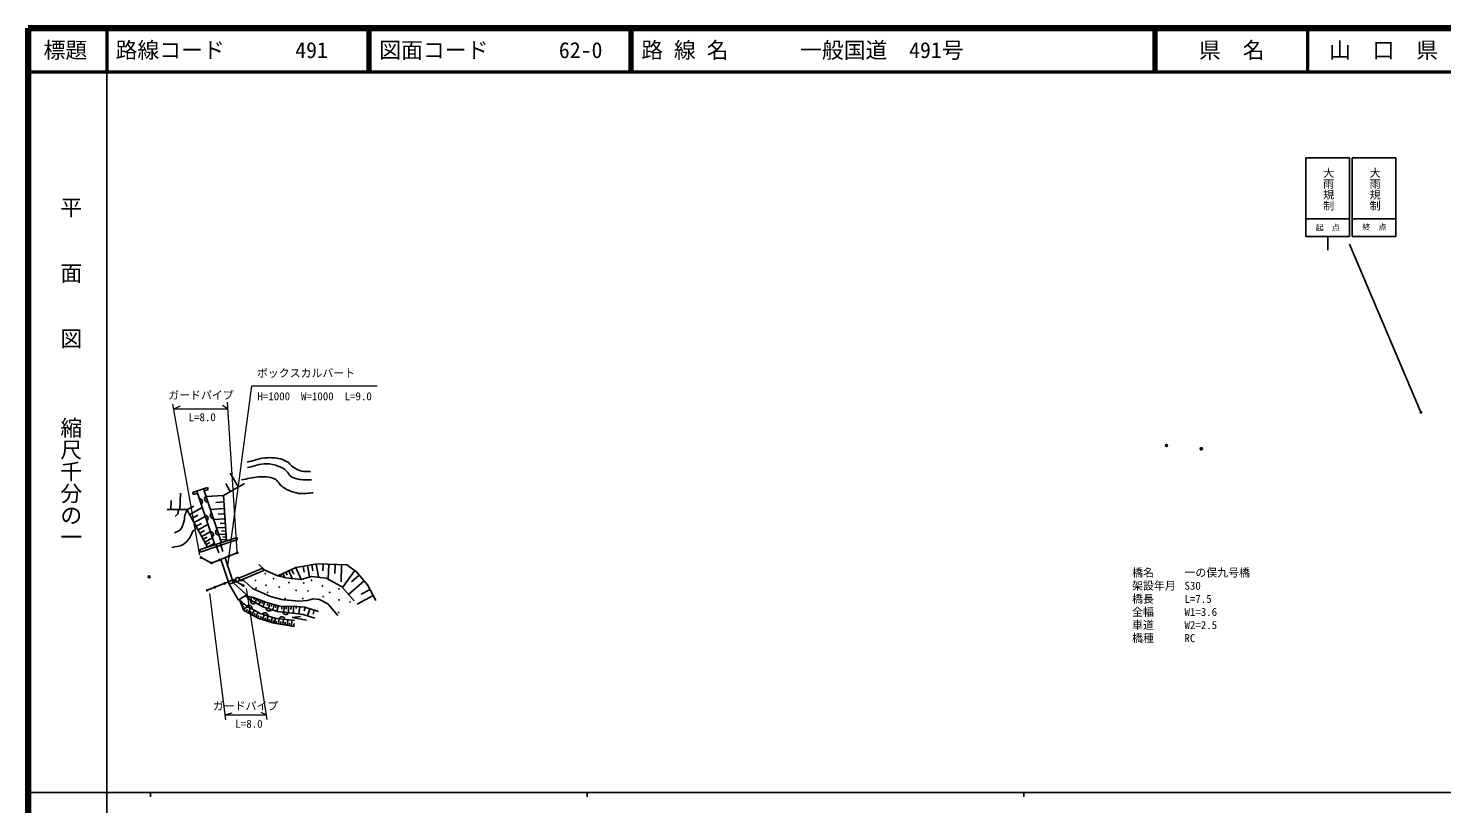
# Model space of a CAD drawing. Units: millimetres on the paper, with parts at other scales. Extents: x 40 to 680, y 20 to 380.
# Drawn here: x 40 to 363.7, y 202.4 to 380 of the extents above; entities that cross this region are included whole.
import ezdxf
from ezdxf.enums import TextEntityAlignment as Align

# ---------------------------------------------------------------- set-up
doc = ezdxf.new("R2010")
doc.units = ezdxf.units.MM
doc.header["$PDMODE"] = 32
doc.header["$PDSIZE"] = 0.5
doc.linetypes.add('DASHED', pattern=[7.5, 6, -1.5])
for name, color, linetype, lineweight in [('M-BGD', 7, 'Continuous', 25), ('M-STR-HTXT', 7, 'Continuous', 13), ('M-STR-STRC', 7, 'Continuous', 25), ('M-TTL', 2, 'Continuous', 140), ('M-TTL-BAND', 7, 'Continuous', 25), ('M-TTL-LINE', 7, 'Continuous', 50)]:
    doc.layers.add(name, color=color, linetype=linetype, lineweight=lineweight)
doc.layers.add('M-OTRS', color=6, linetype='Continuous')
doc.layers.add('M-TTL-TXT', color=7, linetype='Continuous')
doc.styles.add('@ＭＳ ゴシック', font='')
doc.styles.add('ＭＳ ゴシック', font='')
doc.styles.get('@ＭＳ ゴシック').set_extended_font_data('@MS Gothic')
doc.styles.get('ＭＳ ゴシック').set_extended_font_data('MS Gothic')

msp = doc.modelspace()

# ---------------------------------------------------------------- linework, layer by layer
at = {"layer": 'M-BGD'}
for p, q in [((84.694, 273.029), (89.559, 275.738)), ((86.234, 273.886), (85.279, 275.723)), ((88.119, 274.936), (86.264, 278.139)), ((74.674, 269.815), (74.827, 273.521)), ((77.649, 273.706), (81.064, 274.844)), ((77.807, 273.231), (77.649, 273.706)), ((77.807, 273.231), (78.756, 273.548)), ((82.709, 261.689), (78.598, 274.022)), ((82.709, 261.689), (78.598, 274.022)), ((80.116, 274.528), (84.227, 262.195)), ((84.227, 262.195), (80.116, 274.528)), ((80.274, 274.054), (81.222, 274.37)), ((84.694, 273.029), (80.702, 272.77)), ((81.222, 274.37), (81.064, 274.844)), ((85.371, 262.561), (84.694, 273.029)), ((76.351, 269.827), (71.794, 269.796)), ((72.672, 269.802), (72.702, 271.828)), ((81.061, 261.175), (76.351, 269.827)), ((76.389, 269.757), (77.913, 270.587)), ((76.973, 268.684), (79.834, 270.242)), ((84.888, 270.034), (81.683, 269.827)), ((84.791, 271.531), (82.992, 271.415)), ((84.966, 268.832), (83.521, 268.739)), ((77.489, 267.737), (78.836, 268.47)), ((78.005, 266.789), (80.532, 268.165)), ((78.46, 265.952), (79.65, 266.6)), ((78.916, 265.115), (81.149, 266.33)), ((85.043, 267.63), (82.47, 267.464)), ((85.168, 265.7), (83.103, 265.567)), ((85.106, 266.665), (83.946, 266.59)), ((79.199, 260.519), (87.737, 263.365)), ((79.319, 264.375), (80.37, 264.947)), ((79.357, 260.045), (87.895, 262.891)), ((79.722, 263.636), (81.693, 264.709)), ((80.077, 262.982), (81.006, 263.488)), ((80.433, 262.329), (82.175, 263.278)), ((85.269, 264.151), (83.61, 264.044)), ((85.349, 262.908), (84.018, 262.821)), ((85.218, 264.926), (84.287, 264.866)), ((85.309, 263.529), (84.561, 263.481)), ((87.895, 262.891), (87.737, 263.365)), ((79.357, 260.045), (79.199, 260.519)), ((80.747, 261.752), (81.567, 262.199)), ((81.061, 261.175), (82.6, 262.013)), ((88.25, 254.086), (93.684, 256.349)), ((88.481, 253.533), (93.915, 255.795)), ((92.783, 257.19), (94.157, 255.92)), ((93.684, 256.349), (93.915, 255.795)), ((94.157, 255.92), (97.141, 254.589)), ((97.141, 254.589), (101.273, 256.503)), ((99.637, 255.745), (100.464, 253.959)), ((100.307, 256.055), (100.813, 254.963)), ((101.273, 256.503), (106.261, 257.335)), ((101.273, 256.503), (102.495, 253.749)), ((102.994, 256.79), (103.224, 255.409)), ((103.986, 256.955), (104.427, 254.31)), ((104.978, 257.121), (105.206, 255.749)), ((105.97, 257.286), (106.46, 254.346)), ((106.261, 257.335), (112.942, 257.119)), ((107.524, 257.294), (107.474, 255.726)), ((108.819, 257.252), (108.707, 253.8)), ((110.288, 257.205), (110.221, 255.116)), ((111.758, 257.157), (111.632, 253.238)), ((114.774, 255.814), (111.993, 251.908)), ((112.942, 257.119), (115.189, 255.518)), ((80.984, 251.289), (87.019, 253.675)), ((86.015, 252.72), (88.416, 253.52)), ((86.015, 252.72), (88.178, 248.998)), ((86.963, 253.036), (90.011, 250.22)), ((87.019, 253.639), (89.251, 252.355)), ((87.404, 254.026), (88.163, 254.279)), ((87.404, 254.026), (87.657, 253.267)), ((88.163, 254.279), (88.416, 253.52)), ((88.416, 253.52), (89.389, 253.517)), ((89.39, 253.517), (91.368, 251.689)), ((97.141, 254.589), (98.99, 254.111)), ((97.389, 254.704), (97.484, 254.501)), ((97.843, 254.914), (97.977, 254.626)), ((98.297, 255.124), (98.736, 254.176)), ((98.967, 255.435), (99.288, 254.741)), ((98.99, 254.111), (102.495, 253.749)), ((102.495, 253.749), (104.876, 254.44)), ((104.876, 254.44), (108.201, 254.071)), ((108.201, 254.071), (111.772, 252.162)), ((116.965, 253.418), (113.343, 250.357)), ((115.817, 254.776), (113.996, 253.237)), ((115.182, 255.524), (115.138, 255.462)), ((115.189, 255.518), (117.714, 252.532)), ((117.714, 252.532), (119.623, 248.96)), ((88.178, 248.998), (90.011, 250.22)), ((89.758, 250.052), (90.793, 249.112)), ((89.758, 250.052), (91.606, 249.672)), ((90.126, 249.976), (90.081, 249.759)), ((90.616, 249.876), (90.563, 249.622)), ((91.105, 249.775), (90.951, 249.025)), ((91.368, 251.689), (95.485, 249.853)), ((91.595, 249.674), (91.583, 249.615)), ((91.606, 249.672), (94.377, 248.548)), ((91.838, 249.578), (91.665, 249.152)), ((92.301, 249.39), (91.933, 248.482)), ((95.485, 249.853), (98.102, 249.176)), ((103.889, 248.947), (105.313, 249.361)), ((105.313, 249.361), (106.692, 249.208)), ((111.772, 252.162), (114.666, 248.837)), ((119.01, 250.106), (115.33, 248.139)), ((118.273, 251.487), (116.255, 250.408)), ((89.856, 247.802), (88.386, 249.137)), ((88.386, 249.137), (89.389, 246.686)), ((88.489, 248.884), (88.61, 248.933)), ((88.679, 248.421), (88.85, 248.491)), ((88.683, 248.867), (89.83, 247.826)), ((88.868, 247.958), (89.43, 248.188)), ((89.058, 247.496), (89.449, 247.656)), ((89.247, 247.033), (90.218, 247.43)), ((89.389, 246.686), (92.776, 244.854)), ((89.478, 246.638), (89.611, 246.885)), ((93.127, 245.993), (89.856, 247.802)), ((89.856, 247.802), (93.127, 245.993)), ((89.917, 246.4), (90.202, 246.927)), ((90.357, 246.162), (90.924, 247.211)), ((90.793, 249.112), (93.757, 247.473)), ((90.793, 249.112), (93.757, 247.473)), ((90.797, 245.924), (91.079, 246.447)), ((91.237, 245.687), (91.8, 246.727)), ((92.116, 245.211), (92.675, 246.243)), ((92.764, 249.202), (92.569, 248.72)), ((93.228, 249.015), (92.814, 247.994)), ((93.691, 248.827), (93.473, 248.289)), ((94.154, 248.639), (93.695, 247.507)), ((93.757, 247.473), (97.1, 246.44)), ((93.757, 247.473), (97.1, 246.44)), ((94.377, 248.548), (97.579, 247.686)), ((94.86, 248.418), (94.7, 247.825)), ((95.342, 248.288), (95.018, 247.083)), ((95.825, 248.158), (95.661, 247.547)), ((96.308, 248.029), (95.974, 246.788)), ((96.791, 247.899), (96.621, 247.269)), ((97.274, 247.769), (96.93, 246.492)), ((97.1, 246.44), (101.167, 245.976)), ((97.1, 246.44), (101.167, 245.976)), ((97.579, 247.686), (101.535, 247.609)), ((98.079, 247.677), (98.066, 247.004)), ((98.102, 249.176), (101.981, 248.776)), ((98.477, 249.137), (101.981, 248.776)), ((98.579, 247.667), (98.552, 246.274)), ((99.101, 247.657), (99.087, 246.936)), ((99.623, 247.647), (99.594, 246.155)), ((100.182, 247.636), (100.167, 246.864)), ((100.742, 247.625), (100.71, 246.028)), ((101.34, 247.613), (101.331, 247.139)), ((101.535, 247.609), (103.367, 247.421)), ((101.981, 248.776), (103.889, 248.947)), ((102.216, 247.529), (102.001, 245.866)), ((103.386, 247.405), (103.217, 246.574)), ((103.367, 247.421), (106.446, 246.436)), ((104.51, 247.051), (103.925, 245.45)), ((105.495, 246.744), (105.233, 245.851)), ((106.692, 249.208), (108.604, 248.186)), ((108.604, 248.186), (110.894, 245.554)), ((91.676, 245.449), (91.957, 245.967)), ((92.556, 244.973), (92.834, 245.487)), ((92.776, 244.854), (96.286, 243.746)), ((96.77, 244.867), (93.127, 245.993)), ((93.127, 245.993), (96.77, 244.867)), ((93.187, 244.724), (93.366, 245.294)), ((93.663, 244.574), (94.024, 245.716)), ((94.14, 244.423), (94.321, 244.996)), ((94.617, 244.273), (94.979, 245.42)), ((95.094, 244.122), (95.275, 244.697)), ((95.571, 243.971), (95.935, 245.125)), ((96.047, 243.821), (96.23, 244.399)), ((96.286, 243.746), (100.981, 242.96)), ((96.296, 243.744), (96.64, 244.892)), ((100.985, 244.387), (96.77, 244.867)), ((96.77, 244.867), (100.985, 244.387)), ((96.789, 243.661), (96.888, 244.252)), ((97.282, 243.579), (97.484, 244.786)), ((97.775, 243.496), (97.878, 244.113)), ((98.269, 243.414), (98.479, 244.672)), ((98.762, 243.332), (98.869, 243.974)), ((99.255, 243.249), (99.474, 244.559)), ((99.748, 243.167), (99.86, 243.834)), ((100.241, 243.084), (100.469, 244.445)), ((100.461, 245.035), (102.309, 245.281)), ((100.461, 245.035), (103.725, 244.419)), ((100.752, 242.999), (100.868, 243.693)), ((101.167, 245.976), (102.986, 245.743)), ((102.986, 245.743), (105.634, 244.881))]:
    msp.add_line(p, q, dxfattribs=at)
at = {"layer": 'M-BGD', "linetype": 'DASHED'}
for p, q in [((86.015, 252.72), (82.993, 261.784)), ((86.963, 253.036), (83.942, 262.1))]:
    msp.add_line(p, q, dxfattribs=at)
at = {"layer": 'M-BGD'}
msp.add_lwpolyline([(79.568, 258.785), (81.969, 257.538), (88.004, 259.925)], dxfattribs=at)
for centre, radius in [((358.954, 292.048), 0.2), ((85.984, 259.119), 0.15), ((87.854, 259.889), 0.15), ((79.564, 258.788), 0.15), ((81.958, 257.549), 0.15), ((83.728, 258.234), 0.15), ((84.998, 252.869), 0.15), ((86.869, 253.639), 0.15), ((89.251, 252.355), 0.15), ((92.056, 253.532), 0.05), ((94.273, 255.102), 0.05), ((94.458, 252.455), 0.05), ((96.182, 253.963), 0.05), ((99.692, 253.07), 0.05), ((103.078, 252.978), 0.05), ((104.895, 253.594), 0.05), ((80.973, 251.299), 0.15), ((82.743, 251.984), 0.15), ((92.179, 251.808), 0.05), ((94.858, 250.823), 0.05), ((97.475, 252.024), 0.05), ((98.83, 249.407), 0.05), ((101.323, 251.254), 0.05), ((102.863, 249.376), 0.05), ((104.063, 251.131), 0.05), ((107.358, 252.239), 0.05), ((107.542, 249.838), 0.05), ((109.051, 250.792), 0.05), ((111.175, 251.593), 0.05), ((111.114, 246.236), 0.05), ((111.145, 249.099), 0.05), ((113.7, 248.606), 0.05)]:
    msp.add_circle(centre, radius, dxfattribs=at)
for centre, start, end in [((79.204, 271.589), 304.69515, 92.17474), ((81.091, 272.218), 124.69515, 272.17474), ((82.356, 268.423), 124.69515, 272.17474), ((80.469, 267.794), 304.69515, 92.17474), ((81.734, 263.999), 304.69515, 92.17474), ((83.62, 264.628), 124.69515, 272.17474), ((90.553, 247.194), 347.31175, 134.79134), ((91.579, 248.9), 167.31175, 314.79134), ((94.184, 245.463), 359.08838, 146.56797), ((95.155, 247.244), 179.08838, 326.56797), ((99.014, 246.417), 189.75823, 337.23782), ((98.092, 244.521), 9.75823, 157.23782)]:
    msp.add_arc(centre, 0.694, start, end, dxfattribs=at)
for points, knots in [([(104.648, 278.47), (103.971, 278.511), (103.274, 278.426), (102.616, 278.593), (101.914, 278.773), (101.253, 279.12), (100.646, 279.517), (100.098, 279.875), (99.733, 280.479), (99.168, 280.81), (98.586, 281.151), (97.922, 281.36), (97.259, 281.488), (96.251, 281.682), (95.203, 281.712), (94.181, 281.611), (92.794, 281.473), (91.471, 280.954), (90.117, 280.625)], [0, 0, 0, 0, 1, 1, 1, 2, 2, 2, 3, 3, 3, 4, 4, 4, 5, 5, 5, 6, 6, 6, 6]), ([(104.833, 276.561), (103.807, 276.623), (102.756, 276.516), (101.754, 276.746), (101.127, 276.891), (100.474, 277.086), (99.969, 277.485), (99.611, 277.768), (99.506, 278.288), (99.168, 278.593), (98.623, 279.087), (97.947, 279.44), (97.259, 279.702), (96.398, 280.03), (95.472, 280.253), (94.55, 280.256), (93.065, 280.261), (91.635, 279.681), (90.178, 279.394)], [0, 0, 0, 0, 1, 1, 1, 2, 2, 2, 3, 3, 3, 4, 4, 4, 5, 5, 5, 6, 6, 6, 6]), ([(105.264, 273.606), (104.176, 273.565), (103.075, 273.305), (102.001, 273.483), (100.7, 273.698), (99.412, 274.181), (98.306, 274.899), (97.551, 275.389), (97.207, 276.416), (96.397, 276.808), (95.281, 277.348), (93.942, 277.274), (92.703, 277.239), (91.391, 277.202), (90.117, 276.787), (88.824, 276.561)], [0, 0, 0, 0, 1, 1, 1, 2, 2, 2, 3, 3, 3, 4, 4, 4, 5, 5, 5, 5]), ([(73.491, 264.431), (73.922, 264.677), (74.443, 264.809), (74.784, 265.17), (75.194, 265.603), (75.397, 266.205), (75.585, 266.771), (75.769, 267.325), (75.727, 267.935), (75.893, 268.495), (76.013, 268.901), (76.221, 269.275), (76.385, 269.665)], [0, 0, 0, 0, 1, 1, 1, 2, 2, 2, 3, 3, 3, 4, 4, 4, 4]), ([(73.614, 268.187), (73.82, 268.392), (74.096, 268.545), (74.23, 268.803), (74.394, 269.117), (74.353, 269.501), (74.415, 269.85)], [0, 0, 0, 0, 1, 1, 1, 2, 2, 2, 2]), ([(72.875, 261.106), (73.696, 261.311), (74.598, 261.312), (75.338, 261.722), (75.986, 262.08), (76.496, 262.668), (76.939, 263.261), (77.313, 263.761), (77.424, 264.427), (77.802, 264.924), (78.039, 265.236), (78.376, 265.457), (78.664, 265.724)], [0, 0, 0, 0, 1, 1, 1, 2, 2, 2, 3, 3, 3, 4, 4, 4, 4])]:
    msp.add_open_spline(points, degree=3, knots=knots, dxfattribs=at)
at = {"layer": 'M-OTRS'}
for p in [(300.669, 284.453), (308.643, 283.7), (67.693, 254.367)]:
    msp.add_point(p, dxfattribs=at)
at = {"layer": 'M-STR-HTXT'}
for p, q in [((85.683, 256.98), (91.225, 298.113)), ((91.225, 298.113), (119.919, 298.113)), ((79.279, 259.32), (73.122, 293.926)), ((73.319, 292.817), (74.846, 293.495)), ((73.319, 292.817), (85.721, 292.817)), ((85.721, 292.817), (84.452, 293.618)), ((87.838, 260.059), (85.622, 294.357)), ((81.496, 250.577), (85.191, 221.636)), ((89.87, 251.685), (94.673, 221.698)), ((85.049, 222.744), (86.668, 223.237)), ((85.049, 222.744), (94.506, 222.744)), ((94.506, 222.744), (93.319, 223.299))]:
    msp.add_line(p, q, dxfattribs=at)
at = {"layer": 'M-STR-STRC'}
for p, q in [((332.604, 350.332), (332.604, 332.332)), ((332.604, 350.332), (342.604, 350.332)), ((342.604, 350.332), (342.604, 332.332)), ((343.227, 350.321), (353.227, 350.321)), ((343.227, 350.321), (343.227, 332.321)), ((353.227, 350.321), (353.227, 332.321)), ((332.604, 336.332), (342.604, 336.332)), ((343.227, 336.321), (353.227, 336.321)), ((332.604, 332.332), (342.604, 332.332)), ((337.604, 332.332), (337.604, 329.189)), ((358.876, 292.232), (342.621, 330.57)), ((343.227, 332.321), (353.227, 332.321))]:
    msp.add_line(p, q, dxfattribs=at)
at = {"layer": 'M-TTL'}
for p, q in [((40, 380), (40, 20)), ((680, 380), (40, 380))]:
    msp.add_line(p, q, dxfattribs=at)
at = {"layer": 'M-TTL-BAND'}
for p, q in [((58, 370), (58, 20)), ((40, 205), (579, 205)), ((68, 205), (68, 204)), ((168, 205), (168, 204)), ((268, 205), (268, 204))]:
    msp.add_line(p, q, dxfattribs=at)
at = {"layer": 'M-TTL-LINE'}
for p, q in [((58, 380), (58, 370)), ((117.75, 380), (117.75, 370)), ((118.25, 380), (118.25, 370)), ((177.75, 380), (177.75, 370)), ((178.25, 380), (178.25, 370)), ((297.75, 380), (297.75, 370)), ((298.25, 380), (298.25, 370)), ((333, 380), (333, 370)), ((40, 370), (680, 370))]:
    msp.add_line(p, q, dxfattribs=at)

# ---------------------------------------------------------------- texts
at = {"layer": 'M-STR-HTXT', "style": 'ＭＳ ゴシック'}
for s, p in [('ボックスカルバート', (92.358, 299.553)), ('ガードパイプ', (72.038, 294.504)), ('H=1000\u3000W=1000\u3000L=9.0', (92.481, 294.257)), ('L=8.0', (76.718, 289.455)), ('橋名', (292.793, 253.864)), ('一の俣九号橋', (304.793, 253.864)), ('架設年月', (292.793, 250.864)), ('S30', (304.793, 250.864)), ('橋長', (292.793, 247.864)), ('L=7.5', (304.793, 247.864)), ('全幅', (292.793, 244.864)), ('W1=3.6', (304.793, 244.864)), ('車道', (292.793, 241.864)), ('W2=2.5', (304.793, 241.864)), ('橋種', (292.793, 238.864)), ('RC', (304.793, 238.864)), ('ガードパイプ', (82.26, 223.322)), ('L=8.0', (87.432, 219.258))]:
    msp.add_text(s, height=1.833, dxfattribs=at).set_placement(p, align=Align.BOTTOM_LEFT)
at = {"layer": 'M-STR-STRC', "style": '@ＭＳ ゴシック'}
for p in [(337.75, 338.15), (348.41, 338.15)]:
    msp.add_text('大雨規制', height=1.833, rotation=270, dxfattribs=at).set_placement(p, align=Align.MIDDLE_RIGHT)
at = {"layer": 'M-STR-STRC', "style": 'ＭＳ ゴシック'}
msp.add_text('起\u3000点', height=1.32, dxfattribs=at).set_placement((337.604, 334.332), align=Align.MIDDLE_CENTER)
msp.add_text('終\u3000点', height=1.32, dxfattribs=at).set_placement((345.527, 333.421), align=Align.BOTTOM_LEFT)
at = {"layer": 'M-TTL-BAND', "style": '@ＭＳ ゴシック'}
for s, p in [('平\u3000\u3000面\u3000\u3000図', (49.777, 306.475)), ('縮尺千分の一', (49.777, 261.03))]:
    msp.add_text(s, height=3.666, rotation=270, dxfattribs=at).set_placement(p, align=Align.MIDDLE_RIGHT)
at = {"layer": 'M-TTL-TXT', "style": 'ＭＳ ゴシック'}
for s, p in [('標題', (48.5, 375)), ('県\u3000名', (315.625, 375)), ('山\u3000口\u3000県', (350.375, 375))]:
    msp.add_text(s, height=3.666, dxfattribs=at).set_placement(p, align=Align.MIDDLE_CENTER)
for s, p in [('路線コード', (60, 375)), ('491', (101.142, 375)), ('図面コード', (120.38, 375)), ('62-0', (161.521, 375)), ('路 線 名', (180.38, 375)), ('一般国道\u3000491号', (216.734, 375))]:
    msp.add_text(s, height=3.666, dxfattribs=at).set_placement(p, align=Align.MIDDLE_LEFT)

doc.saveas('drawing.dxf')
